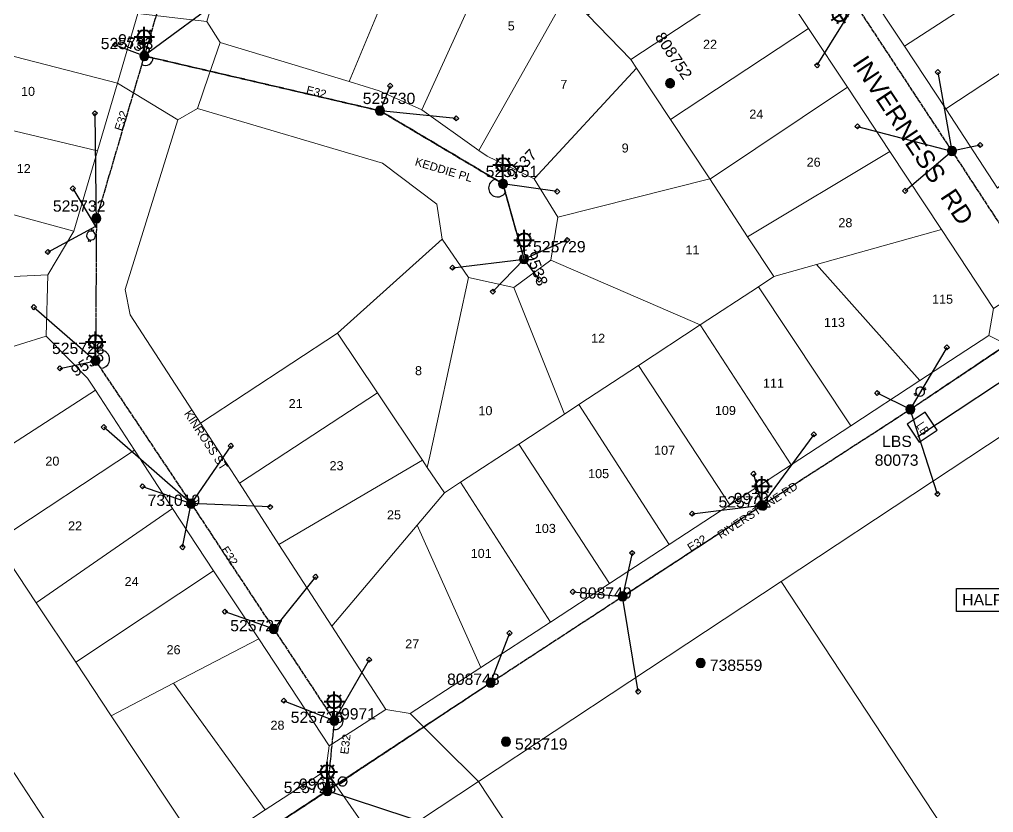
# Model space of a CAD drawing. Header units: metres. Extents: x 302064 to 304096, y 6268242 to 6271990.
# Drawn here: x 302727.6 to 302943.7, y 6271036.3 to 6271212.1 of the extents above; entities that cross this region are included whole.
import ezdxf
from ezdxf.enums import TextEntityAlignment as Align

# ---------------------------------------------------------------- set-up
doc = ezdxf.new("R2010")
doc.units = ezdxf.units.M
doc.linetypes.add('Cable Exist OH', pattern=[1, 1, 0])
doc.layers.get('0').update_dxf_attribs({"color": 6})
for name, color, linetype in [('_User Miscellaneous1', 7, 'Continuous'), ('_User_LV_Exist', 7, 'Continuous'), ('DEVELOP', 2, 'Continuous'), ('Equip_SP_HV_EXT', 7, 'Continuous'), ('Equip_SP_LV_EXT', 7, 'Continuous'), ('Equip_SP_SL_EXT', 7, 'Continuous'), ('Mains_HV_EXT', 1, 'Continuous'), ('Mains_LV_EXT', 5, 'Continuous'), ('Mains_SL_EXT', 3, 'Continuous'), ('Services_SP_EXT', 7, 'Continuous'), ('SupportsOH_SP_TR_HV_LV_SL_EXT', 7, 'Continuous'), ('XR01255_CC_DES$0$ROAD_CONTROL', 252, 'Continuous')]:
    doc.layers.add(name, color=color, linetype=linetype)
for name, color, linetype, lineweight in [('Cadastre Buildings_SP_EXT', 9, 'Continuous', 5), ('Cadastre Land Parcels_SP_EXT', 7, 'Continuous', 5), ('Cadastre Roads_SP_EXT', 9, 'Continuous', 5)]:
    doc.layers.add(name, color=color, linetype=linetype, lineweight=lineweight)
doc.styles.add('iecARIAL', font='arial.ttf', dxfattribs={"height": 2})
doc.styles.add('POLE_LABEL', font='arial.ttf')
doc.styles.get("Standard").update_dxf_attribs({"font": 'arial.ttf'})

# ---------------------------------------------------------------- blocks, each defined once
blk = doc.blocks.new('LV_OH_LINKS_OPEN_EXT')
for p, q in [((-0.17, 4.97), (-0.17, 5.46)), ((0.17, 4.97), (0.17, 5.46)), ((-0.17, 3), (-0.17, 2.5)), ((0.17, 3), (0.17, 2.5))]:
    blk.add_line(p, q)
blk.add_lwpolyline([(0, 2.99, 1), (0, 4.98, 1)], format="xyb", close=True)
at = {"flags": 9}
for tag, p in [('ACTUAL_STATUS', (0, 0)), ('CONSTRUCTED_VOLTAGE', (0, -0.2)), ('OPERATING_VOLTAGE', (0, -0.6)), ('ORIENTATION', (0, -0.8)), ('OWNED_BY', (0, -1)), ('STATE', (0, -1.2)), ('SWITCH_TYPE', (0, -1.4)), ('NO_PHASES', (0, -0.4)), ('USAGE', (0, -1.6)), ('LEGEND', (0, -1.8)), ('NOTES', (0, -2))]:
    blk.add_attdef(tag, text='', height=0.2, dxfattribs=at).set_placement(p, align=Align.MIDDLE_LEFT)
at = {"flags": 1}
blk.add_attdef('Z', (0, 0), '', height=0.2, dxfattribs=at)
blk = doc.blocks.new('LV_OH_LINKS_CLOSED_EXT')
for p, q in [((-0.17, 4.97), (-0.17, 3)), ((0.17, 4.97), (0.17, 3))]:
    blk.add_line(p, q)
blk.add_lwpolyline([(0, 2.99, 1), (0, 4.98, 1)], format="xyb", close=True)
at = {"flags": 9}
for tag, p in [('ACTUAL_STATUS', (0, 0)), ('CONSTRUCTED_VOLTAGE', (0, -0.2)), ('OPERATING_VOLTAGE', (0, -0.6)), ('ORIENTATION', (0, -0.8)), ('OWNED_BY', (0, -1)), ('STATE', (0, -1.2)), ('SWITCH_TYPE', (0, -1.4)), ('NO_PHASES', (0, -0.4)), ('USAGE', (0, -1.6)), ('NOTES', (0, -1.8))]:
    blk.add_attdef(tag, text='', height=0.2, dxfattribs=at).set_placement(p, align=Align.MIDDLE_LEFT)
at = {"flags": 1}
blk.add_attdef('Z', (0, 0), '', height=0.2, dxfattribs=at)
blk = doc.blocks.new('SL_LANTERN_EXT')
at = {"lineweight": 40}
for p, q in [((-1.46, 5.68), (-1.06, 5.28)), ((0, 1.97), (0, 6.47)), ((1.46, 5.68), (1.06, 5.28)), ((-2.25, 4.22), (2.25, 4.22)), ((-1.46, 2.76), (-1.06, 3.16)), ((0, 0), (0, 2.72)), ((1.46, 2.76), (1.06, 3.16))]:
    blk.add_line(p, q, dxfattribs=at)
blk.add_circle((0, 4.22), 1.5, dxfattribs=at)
at = {"style": 'iecARIAL', "flags": 8}
blk.add_attdef('ASSET_NUM', (1.5, 1.5), '', height=2.5, dxfattribs=at)
for tag, p, height, flags in [('OPERATING_VOLTAGE', (0.98, -1.65), 0.2, 9), ('ORIENTATION', (0.98, -1.85), 0.2, 9), ('OWNED_BY', (0.98, -2.05), 0.2, 9), ('STATE', (0.98, -2.25), 0.2, 9), ('CONSTRUCTED_VOLTAGE', (0.98, -0.65), 0.2, 9), ('CONTROL_TYPE', (0.98, -0.85), 0.2, 9), ('LANTERN_PURPOSE', (0.98, -1.05), 0.2, 9), ('LANTERN_TYPE', (0.98, -1.25), 0.2, 9), ('NO_PHASES', (0.98, -1.45), 0.2, 9), ('LNUMBER', (2.18, -3.25), 2.5, 8), ('USAGE', (0.98, -2.45), 0.2, 9), ('CEXIST', (0.98, -2.65), 0.2, 9), ('CNEW', (0.98, -2.85), 0.2, 9), ('CNUMBER', (0.98, -3.05), 0.2, 9), ('CREMOVE', (0.98, -3.25), 0.2, 9), ('CREPLACE', (0.98, -3.45), 0.2, 9), ('LKINGHEIGHT', (0.98, -3.65), 0.2, 9), ('LBRACKET', (0.98, -3.85), 0.2, 9), ('LBRACKETVOCAB', (0.98, -4.05), 0.2, 9), ('LCATEGORY', (0.98, -4.25), 0.2, 9), ('LCHARGE1', (0.98, -4.45), 0.2, 9), ('LCHARGE1PERCENT', (0.98, -4.65), 0.2, 9), ('LCHARGE2', (0.98, -4.85), 0.2, 9), ('LCHARGE2PERCENT', (0.98, -5.05), 0.2, 9), ('LCHARGE3', (0.98, -5.25), 0.2, 9), ('LCHARGE3PERCENT', (0.98, -5.45), 0.2, 9), ('LEXIST', (0.98, -5.65), 0.2, 9), ('LLAMP', (0.98, -5.85), 0.2, 9), ('LLAMPVOCAB', (0.98, -6.05), 0.2, 9), ('LMAST', (0.98, -6.25), 0.2, 9), ('LMASTVOCAB', (0.98, -6.45), 0.2, 9), ('LNEW', (0.98, -6.65), 0.2, 9), ('LANTNUMBER', (0.98, -6.85), 0.2, 9), ('LOUTREACH', (0.98, -7.25), 0.2, 9), ('LOUTREACHVOCAB', (0.98, -7.45), 0.2, 9), ('LRATECODE', (0.98, -7.65), 0.2, 9), ('LREMOVE', (0.98, -7.85), 0.2, 9), ('LREPLACE', (0.98, -8.05), 0.2, 9), ('LTYPE', (0.98, -8.25), 0.2, 9), ('LTYPEVOCAB', (0.98, -8.45), 0.2, 9), ('LEGEND', (0.98, -8.65), 0.2, 9), ('STREETNAME', (0.98, -9.25), 0.2, 9), ('SUBURB', (0.98, -9.45), 0.2, 1), ('LOCATION', (0.98, -8.85), 0.2, 9), ('NOTES', (0.98, -9.05), 0.2, 9)]:
    blk.add_attdef(tag, p, '', height=height, dxfattribs=dict(flags=flags))
blk = doc.blocks.new('CCP_EXT')
at = {"flags": 9}
for tag, p in [('STATE', (0, -1.8)), ('NOTES', (0, -2))]:
    blk.add_attdef(tag, text='', height=0.2, dxfattribs=at).set_placement(p, align=Align.MIDDLE_LEFT)
blk.add_wipeout([(0, 0.57), (0.57, 0), (0, -0.57), (-0.57, 0)])
blk.add_lwpolyline([(-0.57, 0), (0, 0.57), (0.57, 0), (0, -0.57), (-0.57, 0)])
at = {"flags": 1}
blk.add_attdef('Z', (0, 0), '', height=0.2, dxfattribs=at)
at = {"flags": 9}
for tag, p in [('CCP_TYPE', (0, 0)), ('CONSTRUCTED_VOLTAGE', (0, -0.2)), ('OPERATING_VOLTAGE', (0, -0.6)), ('ORIENTATION', (0, -0.8)), ('OWNED_BY', (0, -1)), ('NO_PHASES', (0, -0.4)), ('USAGE', (0, -1.2)), ('LEGEND', (0, -1.4)), ('LIFE_SUPPORT', (0, -1.6))]:
    blk.add_attdef(tag, text='', height=0.2, dxfattribs=at).set_placement(p, align=Align.MIDDLE_LEFT)
blk = doc.blocks.new('POLE_EXT')
blk.add_hatch(color=256).paths.add_polyline_path([(-1, 0, 1), (1, 0, 1)])
blk.add_lwpolyline([(-1, 0, 1), (1, 0, 1)], format="xyb", close=True)
for tag, height, flags, p in [('pNumber', 2.5, 8, (-17.84, 2.07)), ('OWNED_BY', 0.2, 9, (1.35, -0.4)), ('SPECIAL_USE', 0.2, 9, (1.35, -0.8)), ('STATE', 0.2, 9, (1.35, -1)), ('cLV', 0.2, 9, (1.35, -1.4)), ('hDepth', 0.2, 9, (1.35, -1.6)), ('hDia', 0.2, 9, (1.35, -1.8)), ('cHV', 0.2, 9, (1.35, -2)), ('PARENT', 0.2, 9, (1.35, -0.6)), ('USAGE', 0.2, 9, (1.35, -1.2)), ('LBRACKET', 0.2, 9, (1.35, -2.2)), ('cLinedev', 0.2, 9, (1.35, -3.4)), ('pExisting', 0.2, 9, (1.35, -3.8)), ('pFooting', 0.2, 9, (1.35, -4.4)), ('LExisting', 0.2, 9, (1.35, -2.4)), ('LANTNUMBER', 0.2, 9, (1.35, -2.6)), ('LOther', 0.2, 9, (1.35, -2.8)), ('LRemove', 0.2, 9, (1.35, -3)), ('LEGEND', 0.2, 9, (1.35, -3.2)), ('LOCATION', 0.2, 9, (1.35, -3.6)), ('PFNUMBER', 0.2, 9, (1.35, -4)), ('NEWPFNUMBER', 0.2, 9, (1.35, -4.2)), ('pNew', 0.2, 9, (1.35, -4.6)), ('pRelocate', 0.2, 9, (1.35, -5)), ('pRemove', 0.2, 9, (1.35, -5.2)), ('pReplace', 0.2, 9, (1.35, -5.4)), ('pStay', 0.2, 9, (1.35, -5.6)), ('pType', 0.2, 9, (1.35, -5.8)), ('cspan', 0.2, 9, (1.35, -6)), ('STREETNAME', 0.2, 9, (1.35, -6.2)), ('SUBURB', 0.2, 9, (1.35, -6.4)), ('OPERATED_BY', 0.2, 9, (1.36, -7.01)), ('NOTES', 0.2, 9, (1.35, -6.6)), ('MAINTAINED_BY', 0.2, 9, (1.36, -6.81))]:
    blk.add_attdef(tag, text='', height=height, dxfattribs=dict(flags=flags)).set_placement(p, align=Align.MIDDLE_LEFT)
at = {"style": 'POLE_LABEL'}
for tag, height, flags, p in [('ASSET_NUM', 2.5, 8, (2, 2)), ('STRUCTURE_PLANT_NUMBER', 0.2, 9, (1.35, 0.03)), ('STREET_CODE', 0.2, 9, (1.35, -0.2))]:
    blk.add_attdef(tag, text='', height=height, dxfattribs=dict(at, flags=flags)).set_placement(p, align=Align.MIDDLE_LEFT)
at = {"flags": 1}
blk.add_attdef('Z', (1.35, -7.33), '', height=0.2, dxfattribs=at)
blk = doc.blocks.new('HV_LOAD_BREAK_EXT')
blk.add_lwpolyline([(-2.4, -2.4), (2.4, -2.4), (2.4, 2.4), (-2.4, 2.4)], close=True)
at = {"insert": (-1.1, 0.99), "char_height": 2, "width": 2.9628, "attachment_point": 1}
blk.add_mtext('{\\Fisocp|c0;LB}', dxfattribs=at)
for tag, height, flags, p in [('ASSET_NUM', 2.5, 8, (2, 2)), ('STREET_CODE', 0.2, 9, (1.5, 0)), ('ACTUAL_STATUS', 0.2, 9, (1.5, -0.2)), ('CONSTRUCTED_VOLTAGE', 0.2, 9, (1.5, -0.4)), ('OPERATING_VOLTAGE', 0.2, 9, (1.5, -0.8)), ('ORIENTATION', 0.2, 9, (1.5, -1)), ('OWNED_BY', 0.2, 9, (1.5, -1.2)), ('OPERATED_BY', 0.2, 9, (1.5, -1.4)), ('STATE', 0.2, 9, (1.5, -1.8)), ('SWITCH_TYPE', 0.2, 9, (1.5, -2)), ('NO_PHASES', 0.2, 9, (1.5, -0.6)), ('MAINTAINED_BY', 0.2, 9, (1.5, -1.6)), ('USAGE', 0.2, 9, (1.5, -2.2)), ('STREETNAME', 0.2, 9, (1.5, -2.8)), ('SUBURB', 0.2, 9, (1.5, -3)), ('Z', 0.2, 1, (1.5, -3.6)), ('LEGEND', 0.2, 9, (1.5, -2.4)), ('LOCATION', 0.2, 9, (1.5, -2.6)), ('NOTES', 0.2, 9, (1.5, -3.2)), ('LABEL_ALIGNMENT', 0.2, 9, (1.5, -3.4))]:
    blk.add_attdef(tag, text='', height=height, dxfattribs=dict(flags=flags)).set_placement(p, align=Align.MIDDLE_LEFT)
blk = doc.blocks.new('End Shackle_EXT')
at = {"flags": 9}
blk.add_attdef('NOTES', text='', height=0.2, dxfattribs=at).set_placement((0, -1.6), align=Align.MIDDLE_LEFT)
blk.add_wipeout([(0, 0.25), (1.81, 0.25), (1.82, -0.25), (0, -0.25)])
blk.add_line((1.81, -1), (1.81, 1))
at = {"flags": 1}
blk.add_attdef('Z', (0, 0), '', height=0.2, dxfattribs=at)
at = {"flags": 9}
for tag, p in [('CONNECTOR_TYPE', (0, 0)), ('CONSTRUCTED_VOLTAGE', (0, -0.2)), ('OPERATING_VOLTAGE', (0, -0.6)), ('ORIENTATION', (0, -0.8)), ('OWNED_BY', (0, -1)), ('STATE', (0, -1.2)), ('NO_PHASES', (0, -0.4)), ('USAGE', (0, -1.4))]:
    blk.add_attdef(tag, text='', height=0.2, dxfattribs=at).set_placement(p, align=Align.MIDDLE_LEFT)
blk = doc.blocks.new('A$C07AF69C9')
at = {"layer": 'XR01255_CC_DES$0$ROAD_CONTROL'}
blk.add_lwpolyline([(131.97, 189.03), (0, 101.85)], dxfattribs=at)

msp = doc.modelspace()

# ---------------------------------------------------------------- linework, layer by layer
at = {"layer": '_User_LV_Exist', "linetype": 'Cable Exist OH'}
for points in [[(302769.552, 6271252.394), (302755.318, 6271204.015)], [(302755.318, 6271204.015), (302807.601, 6271191.843)], [(302744.708, 6271167.98), (302744.515, 6271136.434)], [(302795.898, 6271041.091), (302832.124, 6271065.084)], [(302797.447, 6271056.655), (302795.898, 6271041.091)], [(302769.9024, 6271024.0763), (302795.8981, 6271041.091)]]:
    msp.add_lwpolyline(points, dxfattribs=at)
at = {"layer": '_User_LV_Exist', "linetype": 'Continuous'}
for points in [[(302754.753, 6271202.096, 0.55768096), (302757.266, 6271203.5619)], [(302833.135, 6271176.676, 1.47796628), (302835.396, 6271173.729)], [(302745.627, 6271134.772, 1.35462389), (302744.527, 6271138.435)], [(302797.225, 6271054.667, 1.42596351), (302796.345, 6271058.324)], [(302797.572, 6271042.1996, 0.2864985), (302796.0961, 6271043.081)]]:
    msp.add_lwpolyline(points, format="xyb", dxfattribs=at)
at = {"layer": 'Cadastre Land Parcels_SP_EXT', "linetype": 'Continuous'}
for points in [[(302954.071, 6271225.759), (302944.904, 6271239.725), (302914.848, 6271219.94), (302923.912, 6271206.201), (302954.071, 6271225.759)], [(302893.855, 6271223.412), (302887.557, 6271232.99), (302883.661, 6271237.61), (302853.716, 6271213.031), (302863.224, 6271203.222), (302893.855, 6271223.412)], [(302831.896, 6271225.01), (302826.245, 6271227.29), (302814.752, 6271232.014), (302808.919, 6271217.923), (302800.733, 6271198.365), (302807.383, 6271196.299), (302816.868, 6271192.082), (302831.896, 6271225.01)], [(302753.877, 6271213.429), (302710.551, 6271226.402), (302709.644, 6271224.161), (302705.239, 6271213.289), (302708.377, 6271208.565), (302749.384, 6271197.982), (302753.877, 6271213.429)], [(302808.919, 6271217.923), (302773.403, 6271225.851), (302769.173, 6271211.664), (302772.164, 6271207.021), (302800.733, 6271198.365), (302808.919, 6271217.923)], [(302839.344, 6271221.962), (302831.896, 6271225.01), (302816.868, 6271192.082), (302829.546, 6271183.059), (302849.052, 6271217.808), (302848.817, 6271218.049), (302839.344, 6271221.962)], [(302963.099, 6271212.006), (302954.071, 6271225.759), (302923.912, 6271206.201), (302933.09, 6271192.282), (302963.099, 6271212.006)], [(302902.617, 6271210.08), (302893.855, 6271223.412), (302863.224, 6271203.222), (302864.489, 6271201.298), (302871.987, 6271189.89), (302902.617, 6271210.08)], [(302853.716, 6271213.031), (302849.052, 6271217.808), (302829.546, 6271183.059), (302831.372, 6271181.76), (302841.758, 6271176.767), (302864.489, 6271201.298), (302863.224, 6271203.222), (302853.716, 6271213.031)], [(302970.327, 6271200.994), (302963.099, 6271212.006), (302933.09, 6271192.282), (302944.538, 6271174.689), (302964.832, 6271195.351), (302970.327, 6271200.994)], [(302911.258, 6271197.046), (302902.617, 6271210.08), (302871.987, 6271189.89), (302880.713, 6271176.731), (302880.919, 6271176.782), (302911.258, 6271197.046)], [(302749.384, 6271197.982), (302708.377, 6271208.565), (302715.555, 6271197.681), (302721.641, 6271188.513), (302744.967, 6271182.993), (302749.384, 6271197.982)], [(302871.987, 6271189.89), (302864.489, 6271201.298), (302841.758, 6271176.767), (302846.997, 6271168.283), (302880.713, 6271176.731), (302871.987, 6271189.89)], [(302920.637, 6271182.828), (302911.258, 6271197.046), (302880.919, 6271176.782), (302880.713, 6271176.731), (302889.081, 6271163.919), (302920.637, 6271182.828)], [(302767.756, 6271122.634), (302798.18, 6271142.53), (302821.383, 6271163.386), (302820.233, 6271171.166), (302808.153, 6271180.235), (302767.105, 6271192.344), (302762.752, 6271189.859), (302751.077, 6271152.22), (302752.186, 6271146.64), (302767.756, 6271122.634)], [(302744.967, 6271182.993), (302721.641, 6271188.513), (302701.825, 6271175.421), (302739.718, 6271165.19), (302744.967, 6271182.993)], [(302932.081, 6271165.523), (302920.637, 6271182.828), (302889.081, 6271163.919), (302894.969, 6271155.097), (302904.42, 6271157.772), (302932.081, 6271165.523)], [(302889.081, 6271163.919), (302880.713, 6271176.731), (302846.997, 6271168.283), (302845.481, 6271158.751), (302878.58, 6271144.385), (302891.507, 6271152.814), (302894.969, 6271155.097), (302889.081, 6271163.919)], [(302733.904, 6271155.475), (302739.718, 6271165.19), (302701.825, 6271175.421), (302679.725, 6271160.801), (302684.923, 6271153.047), (302710.97, 6271154.339), (302733.904, 6271155.475)], [(302943.62, 6271148.049), (302932.081, 6271165.523), (302904.42, 6271157.772), (302927.318, 6271132.024), (302942.637, 6271142.027), (302943.62, 6271148.049)], [(302827.25, 6271154.897), (302821.383, 6271163.386), (302798.18, 6271142.53), (302807.031, 6271129.298), (302816.986, 6271114.416), (302818.062, 6271112.805), (302818.614, 6271115.317), (302827.25, 6271154.897)], [(302878.58, 6271144.385), (302845.481, 6271158.751), (302837.296, 6271152.691), (302848.484, 6271124.583), (302851.717, 6271126.71), (302864.928, 6271135.382), (302878.58, 6271144.385)], [(302927.318, 6271132.024), (302904.42, 6271157.772), (302894.969, 6271155.097), (302891.507, 6271152.814), (302912.002, 6271122.017), (302927.318, 6271132.024)], [(302733.568, 6271141.865), (302733.904, 6271155.475), (302710.97, 6271154.339), (302684.923, 6271153.047), (302699.336, 6271131.24), (302733.568, 6271141.865)], [(302837.296, 6271152.691), (302827.25, 6271154.897), (302818.614, 6271115.317), (302818.062, 6271112.805), (302821.88, 6271107.161), (302825.456, 6271109.531), (302838.368, 6271117.968), (302848.484, 6271124.583), (302837.296, 6271152.691)], [(302912.002, 6271122.017), (302891.507, 6271152.814), (302878.58, 6271144.385), (302898.783, 6271113.384), (302912.002, 6271122.017)], [(302898.783, 6271113.384), (302878.58, 6271144.385), (302864.928, 6271135.382), (302885.159, 6271104.513), (302898.783, 6271113.384)], [(302744.492, 6271129.886), (302742.751, 6271132.539), (302733.568, 6271141.865), (302699.336, 6271131.24), (302701.279, 6271128.335), (302713.443, 6271109.886), (302744.492, 6271129.886)], [(302807.031, 6271129.298), (302798.18, 6271142.53), (302767.756, 6271122.634), (302776.408, 6271109.3), (302807.031, 6271129.298)], [(302885.159, 6271104.513), (302864.928, 6271135.382), (302851.717, 6271126.71), (302871.716, 6271095.737), (302885.159, 6271104.513)], [(303023.65, 6271040.271), (302963.233, 6271131.505), (302896.524, 6271087.489), (302956.73, 6270996.069), (303023.65, 6271040.271)], [(302722.439, 6271096.334), (302753.159, 6271116.635), (302744.492, 6271129.886), (302713.443, 6271109.886), (302722.439, 6271096.334)], [(302816.986, 6271114.416), (302807.031, 6271129.298), (302776.408, 6271109.3), (302785.197, 6271095.671), (302816.986, 6271114.416)], [(302871.716, 6271095.737), (302851.717, 6271126.71), (302848.484, 6271124.583), (302838.368, 6271117.968), (302858.467, 6271087.063), (302871.716, 6271095.737)], [(302761.611, 6271103.71), (302753.159, 6271116.635), (302722.439, 6271096.334), (302723.542, 6271094.671), (302731.38, 6271082.793), (302761.611, 6271103.71)], [(302858.467, 6271087.063), (302838.368, 6271117.968), (302825.456, 6271109.531), (302845.421, 6271078.524), (302858.467, 6271087.063)], [(302818.062, 6271112.805), (302816.986, 6271114.416), (302785.197, 6271095.671), (302796.941, 6271077.577), (302815.827, 6271100.012), (302821.88, 6271107.161), (302818.062, 6271112.805)], [(302845.421, 6271078.524), (302825.456, 6271109.531), (302821.88, 6271107.161), (302815.827, 6271100.012), (302829.936, 6271068.425), (302845.421, 6271078.524)], [(302770.701, 6271089.882), (302761.611, 6271103.71), (302731.38, 6271082.793), (302740.125, 6271069.592), (302770.701, 6271089.882)], [(302829.936, 6271068.425), (302815.827, 6271100.012), (302796.941, 6271077.577), (302808.899, 6271059.111), (302814.318, 6271058.215), (302829.936, 6271068.425)], [(302761.827, 6271064.932), (302780.697, 6271074.768), (302770.701, 6271089.882), (302740.125, 6271069.592), (302747.958, 6271057.737), (302761.827, 6271064.932)], [(302956.73, 6270996.069), (302896.524, 6271087.489), (302829.413, 6271043.141), (302889.722, 6270951.817), (302956.73, 6270996.069)], [(302746.947, 6271013.79), (302702.914, 6271080.974), (302685.834, 6271069.737), (302681.49, 6271066.866), (302690.261, 6271053.737), (302699.149, 6271040.221), (302708.019, 6271026.806), (302716.661, 6271013.764), (302725.819, 6270999.954), (302746.947, 6271013.79)], [(302795.55, 6271045.634), (302796.346, 6271051.051), (302780.697, 6271074.768), (302761.827, 6271064.932), (302782.11, 6271036.857), (302795.55, 6271045.634)], [(302889.722, 6270951.817), (302829.413, 6271043.141), (302807.419, 6271028.62), (302798.909, 6271023), (302859.231, 6270931.444), (302889.722, 6270951.817)]]:
    msp.add_lwpolyline(points, close=True, dxfattribs=at)
at = {"layer": 'Cadastre Roads_SP_EXT', "linetype": 'Continuous'}
for points in [[(302787.851, 6271274.059), (302781.628, 6271276.01), (302773.131, 6271278.675), (302765.712, 6271253.511), (302753.877, 6271213.429), (302762.791, 6271212.401), (302769.173, 6271211.664), (302773.403, 6271225.851), (302778.205, 6271241.863), (302783.732, 6271260.256), (302787.851, 6271274.059)], [(302807.419, 6271028.62), (302801.117, 6271037.654), (302795.55, 6271045.634), (302782.11, 6271036.857), (302767.979, 6271027.565), (302746.947, 6271013.79), (302725.819, 6270999.954), (302686.006, 6270973.79), (302690.123, 6270964.214), (302694.491, 6270954.052), (302711.364, 6270965.2), (302728.855, 6270976.75), (302745.403, 6270987.659), (302761.958, 6270998.621), (302798.909, 6271023), (302807.419, 6271028.62)]]:
    msp.add_lwpolyline(points, close=True, dxfattribs=at)
at = {"layer": 'Mains_LV_EXT', "linetype": 'Cable Exist OH'}
for points in [[(302769.552, 6271252.394), (302755.318, 6271204.015)], [(302755.318, 6271204.015), (302807.601, 6271191.843)], [(302744.708, 6271167.98), (302744.515, 6271136.434)], [(302795.898, 6271041.091), (302832.124, 6271065.084)], [(302797.447, 6271056.655), (302795.898, 6271041.091)], [(302769.9024, 6271024.0763), (302795.8981, 6271041.091)]]:
    msp.add_lwpolyline(points, dxfattribs=at)
at = {"layer": 'Mains_LV_EXT', "linetype": 'Continuous'}
for points in [[(302754.753, 6271202.096, 0.55768096), (302757.266, 6271203.5619)], [(302833.135, 6271176.676, 1.47796628), (302835.396, 6271173.729)], [(302745.627, 6271134.772, 1.35462389), (302744.527, 6271138.435)], [(302797.225, 6271054.667, 1.42596351), (302796.345, 6271058.324)], [(302797.572, 6271042.1996, 0.2864985), (302796.0961, 6271043.081)]]:
    msp.add_lwpolyline(points, format="xyb", dxfattribs=at)
at = {"layer": 'Mains_SL_EXT', "linetype": 'Cable Exist OH'}
for points in [[(302797.447, 6271056.655), (302795.898, 6271041.091)], [(302795.8981, 6271041.091), (302769.9024, 6271024.0763), (302728.0325, 6270996.6065)]]:
    msp.add_lwpolyline(points, dxfattribs=at)
at = {"layer": 'Services_SP_EXT'}
for points in [[(302774.0219, 6271217.8118), (302755.318, 6271204.015)], [(302819.7165, 6271033.2754), (302795.898, 6271041.091)]]:
    msp.add_lwpolyline(points, dxfattribs=at)

# ---------------------------------------------------------------- block references
at = {"layer": 'Equip_SP_HV_EXT', "rotation": 303.5400138079135}
msp.add_blockref('HV_LOAD_BREAK_EXT', (302927.8461, 6271121.6882), dxfattribs=at)
at = {"layer": 'Equip_SP_LV_EXT'}
for name, p, rotation in [('LV_OH_LINKS_OPEN_EXT', (302744.708, 6271167.98), 162.5493997181595), ('LV_OH_LINKS_OPEN_EXT', (302923.9462, 6271127.5546), 300.6826675645648), ('LV_OH_LINKS_CLOSED_EXT', (302795.8979, 6271041.0909), 301.3839546805565)]:
    msp.add_blockref(name, p, dxfattribs=dict(at, rotation=rotation))
at = {"layer": 'Equip_SP_SL_EXT', "rotation": 123.6578095748101}
msp.add_blockref('SL_LANTERN_EXT', (302913, 6271215.482), dxfattribs=at)
at = {"layer": 'Equip_SP_SL_EXT'}
ref = msp.add_blockref('SL_LANTERN_EXT', (302755.318, 6271204.015), dxfattribs=at)
ref.add_attrib('ASSET_NUM', '9535', dxfattribs={"layer": '0', "height": 2.5, "rotation": 342.235553, "style": 'iecARIAL'}).set_placement((302756.818, 6271205.515), align=Align.MIDDLE_RIGHT)
ref = msp.add_blockref('SL_LANTERN_EXT', (302834.855, 6271175.654), dxfattribs=at)
ref.add_attrib('ASSET_NUM', '9537', dxfattribs={"layer": '0', "height": 2.5, "rotation": 46.088843, "style": 'iecARIAL'}).set_placement((302836.355, 6271177.154), align=Align.MIDDLE_LEFT)
ref = msp.add_blockref('SL_LANTERN_EXT', (302839.54, 6271158.975), dxfattribs=at)
ref.add_attrib('ASSET_NUM', '9538', dxfattribs={"layer": '0', "height": 2.5, "rotation": 290.567465, "style": 'iecARIAL'}).set_placement((302841.04, 6271160.475), align=Align.MIDDLE_LEFT)
ref = msp.add_blockref('SL_LANTERN_EXT', (302744.515, 6271136.434), dxfattribs=at)
ref.add_attrib('ASSET_NUM', '9536', dxfattribs={"layer": '0', "height": 2.5, "rotation": 31.68925, "style": 'iecARIAL'}).set_placement((302746.015, 6271137.934), align=Align.MIDDLE_RIGHT)
ref = msp.add_blockref('SL_LANTERN_EXT', (302892.307, 6271104.401), dxfattribs=at)
ref.add_attrib('ASSET_NUM', '9970', dxfattribs={"layer": '0', "height": 2.5, "rotation": 359.928322, "style": 'iecARIAL'}).set_placement((302893.807, 6271105.901), align=Align.MIDDLE_RIGHT)
ref = msp.add_blockref('SL_LANTERN_EXT', (302797.447, 6271056.655), dxfattribs=at)
ref.add_attrib('ASSET_NUM', '9971', dxfattribs={"layer": '0', "height": 2.5, "rotation": 0.18309, "style": 'iecARIAL'}).set_placement((302798.947, 6271058.155), align=Align.MIDDLE_LEFT)
ref = msp.add_blockref('SL_LANTERN_EXT', (302795.898, 6271041.091), dxfattribs=at)
ref.add_attrib('ASSET_NUM', '9969', dxfattribs={"layer": '0', "height": 2.5, "rotation": 0.055115, "style": 'iecARIAL'}).set_placement((302797.398, 6271042.591), align=Align.MIDDLE_RIGHT)
at = {"layer": 'SupportsOH_SP_TR_HV_LV_SL_EXT'}
ref = msp.add_blockref('POLE_EXT', (302871.9387, 6271197.9567), dxfattribs=dict(at, rotation=303.6201045701607))
ref.add_attrib('ASSET_NUM', '808752', dxfattribs={"layer": '0', "height": 2.5, "rotation": 303.692715, "style": 'POLE_LABEL'}).set_placement((302875.9634, 6271199.2039), align=Align.MIDDLE_RIGHT)
for p in [(302934.413, 6271182.923), (302925.194, 6271125.689)]:
    msp.add_blockref('POLE_EXT', p, dxfattribs=at)
ref = msp.add_blockref('POLE_EXT', (302834.855, 6271175.654), dxfattribs=at)
ref.add_attrib('ASSET_NUM', '525751', dxfattribs={"layer": '0', "height": 2.5, "style": 'POLE_LABEL'}).set_placement((302836.855, 6271176.404), align=Align.BOTTOM_CENTER)
ref = msp.add_blockref('POLE_EXT', (302744.708, 6271167.98), dxfattribs=at)
ref.add_attrib('ASSET_NUM', '525732', dxfattribs={"layer": '0', "height": 2.5, "rotation": 359.961794, "style": 'POLE_LABEL'}).set_placement((302746.708, 6271168.73), align=Align.BOTTOM_RIGHT)
ref = msp.add_blockref('POLE_EXT', (302765.715, 6271104.758), dxfattribs=at)
ref.add_attrib('ASSET_NUM', '731019', dxfattribs={"layer": '0', "height": 2.5, "rotation": 359.968682, "style": 'POLE_LABEL'}).set_placement((302767.715, 6271105.508), align=Align.MIDDLE_RIGHT)
ref = msp.add_blockref('POLE_EXT', (302892.307, 6271104.401), dxfattribs=at)
ref.add_attrib('ASSET_NUM', '525721', dxfattribs={"layer": '0', "height": 2.5, "rotation": 359.927398, "style": 'POLE_LABEL'}).set_placement((302894.307, 6271105.151), align=Align.MIDDLE_RIGHT)
ref = msp.add_blockref('POLE_EXT', (302784.037, 6271076.979), dxfattribs=at)
ref.add_attrib('ASSET_NUM', '525727', dxfattribs={"layer": '0', "height": 2.5, "rotation": 0.043575, "style": 'POLE_LABEL'}).set_placement((302786.037, 6271077.729), align=Align.MIDDLE_RIGHT)
ref = msp.add_blockref('POLE_EXT', (302878.732, 6271069.438), dxfattribs=at)
ref.add_attrib('ASSET_NUM', '738559', dxfattribs={"layer": '0', "height": 2.5, "style": 'POLE_LABEL'}).set_placement((302880.732, 6271070.188), align=Align.TOP_LEFT)
ref = msp.add_blockref('POLE_EXT', (302832.124, 6271065.084), dxfattribs=at)
ref.add_attrib('ASSET_NUM', '808748', dxfattribs={"layer": '0', "height": 2.5, "rotation": 359.961016, "style": 'POLE_LABEL'}).set_placement((302834.124, 6271065.834), align=Align.MIDDLE_RIGHT)
ref = msp.add_blockref('POLE_EXT', (302797.447, 6271056.655), dxfattribs=at)
ref.add_attrib('ASSET_NUM', '525726', dxfattribs={"layer": '0', "height": 2.5, "rotation": 0.010696, "style": 'POLE_LABEL'}).set_placement((302799.447, 6271057.405), align=Align.MIDDLE_RIGHT)
ref = msp.add_blockref('POLE_EXT', (302835.532, 6271051.988), dxfattribs=at)
ref.add_attrib('ASSET_NUM', '525719', dxfattribs={"layer": '0', "height": 2.5, "rotation": 359.946563, "style": 'POLE_LABEL'}).set_placement((302837.532, 6271052.738), align=Align.TOP_LEFT)
ref = msp.add_blockref('POLE_EXT', (302795.898, 6271041.091), dxfattribs=at)
ref.add_attrib('ASSET_NUM', '525725', dxfattribs={"layer": '0', "height": 2.5, "rotation": 359.92357, "style": 'POLE_LABEL'}).set_placement((302797.898, 6271041.841), align=Align.MIDDLE_RIGHT)

# ---------------------------------------------------------------- texts
at = {"layer": '_User Miscellaneous1', "lineweight": 25, "insert": (302917.0868, 6271119.8226), "char_height": 2.5, "width": 9.857142, "attachment_point": 1}
msp.add_mtext('\\pi1.8471;LBS \\P\\pi0.22274;80073', dxfattribs=at)
at = {"layer": 'Cadastre Land Parcels_SP_EXT'}
for s, p in [('5', (302835.9205, 6271209.6617)), ('22', (302879.2344, 6271205.5804)), ('7', (302847.5939, 6271196.7064)), ('10', (302727.9848, 6271195.1468)), ('24', (302889.4988, 6271190.1058)), ('9', (302861.1888, 6271182.5938)), ('26', (302902.2061, 6271179.4612)), ('12', (302727.0377, 6271178.0292)), ('28', (302909.2442, 6271166.0344)), ('11', (302875.3326, 6271159.9972)), ('115', (302930.0152, 6271149.079)), ('113', (302906.0432, 6271143.9448)), ('12', (302854.4144, 6271140.417)), ('8', (302815.358, 6271133.2355)), ('111', (302892.5268, 6271130.4587)), ('21', (302787.3437, 6271125.9405)), ('10', (302829.4263, 6271124.3691)), ('109', (302881.8625, 6271124.416)), ('107', (302868.38, 6271115.5855)), ('20', (302733.3833, 6271113.1852)), ('23', (302796.4055, 6271112.1713)), ('105', (302853.7504, 6271110.4122)), ('25', (302809.1488, 6271101.2737)), ('22', (302738.4262, 6271098.8286)), ('103', (302841.928, 6271098.2715)), ('101', (302827.704, 6271092.7306)), ('24', (302750.9542, 6271086.4943)), ('26', (302760.2616, 6271071.3822)), ('27', (302813.1842, 6271072.668)), ('28', (302783.306, 6271054.6484))]:
    msp.add_text(s, height=2, dxfattribs=at).set_placement(p)
at = {"layer": 'Cadastre Roads_SP_EXT'}
for s, rotation, p in [('KEDDIE PL', 343.315918, (302815.2057, 6271179.7875)), ('RIVERSTONE RD', 33.287514, (302883.1745, 6271096.8617))]:
    msp.add_text(s, height=1.8, rotation=rotation, dxfattribs=at).set_placement(p)
at = {"layer": 'Mains_LV_EXT'}
for rotation, p in [(345.778878, (302791.091, 6271195.687)), (72.513375, (302750.383, 6271187.252)), (32.099615, (302876.474, 6271094.058)), (302.430037, (302772.281, 6271094.583)), (83.241891, (302800.5624, 6271049.1031))]:
    msp.add_text('E32', height=1.8, rotation=rotation, dxfattribs=at).set_placement(p)

# ---------------------------------------------------------------- next in the draw order: block references
at = {"layer": 'Services_SP_EXT'}
for p in [(302748.85, 6271206.4848), (302904.5279, 6271201.9349), (302809.8403, 6271197.3938), (302744.3839, 6271191.2934), (302824.5014, 6271190.1678), (302913.4863, 6271188.3837), (302940.6848, 6271184.2437), (302739.4851, 6271174.6316), (302846.8804, 6271173.9632), (302924.0623, 6271174.0979), (302849.1234, 6271163.2144), (302733.8998, 6271160.5228), (302823.6635, 6271157.0695), (302842.8848, 6271154.4526), (302832.6181, 6271151.767), (302730.8599, 6271148.3275), (302933.3113, 6271139.4057), (302736.6263, 6271134.7499), (302917.8744, 6271129.3051), (302746.3633, 6271121.7219), (302903.7994, 6271120.1151), (302774.4858, 6271117.5742), (302890.3883, 6271111.3709), (302754.9508, 6271108.5908), (302931.2081, 6271106.8965), (302783.2508, 6271104.019), (302876.8371, 6271102.5367), (302763.7807, 6271095.1257), (302863.5166, 6271093.8364), (302793.2574, 6271088.521), (302850.352, 6271085.2199), (302773.2127, 6271080.8215), (302836.3211, 6271076.0332), (302805.1824, 6271070.1568), (302864.8832, 6271063.1035), (302786.2696, 6271061.0764)]:
    msp.add_blockref('CCP_EXT', p, dxfattribs=at)
at = {"layer": 'Services_SP_EXT', "rotation": 90.0000000000002}
msp.add_blockref('CCP_EXT', (302931.3147, 6271200.419), dxfattribs=at)

# ---------------------------------------------------------------- next in the draw order: block references
at = {"layer": 'Services_SP_EXT'}
for p in [(302748.85, 6271206.4848), (302904.5279, 6271201.9349), (302809.8403, 6271197.3938), (302744.3839, 6271191.2934), (302824.5014, 6271190.1678), (302913.4863, 6271188.3837), (302940.6848, 6271184.2437), (302739.4851, 6271174.6316), (302846.8804, 6271173.9632), (302924.0623, 6271174.0979), (302849.1234, 6271163.2144), (302733.8998, 6271160.5228), (302823.6635, 6271157.0695), (302842.8848, 6271154.4526), (302832.6181, 6271151.767), (302730.8599, 6271148.3275), (302933.3113, 6271139.4057), (302736.6263, 6271134.7499), (302917.8744, 6271129.3051), (302746.3633, 6271121.7219), (302903.7994, 6271120.1151), (302774.4858, 6271117.5742), (302890.3883, 6271111.3709), (302754.9508, 6271108.5908), (302931.2081, 6271106.8965), (302783.2508, 6271104.019), (302876.8371, 6271102.5367), (302763.7807, 6271095.1257), (302863.5166, 6271093.8364), (302793.2574, 6271088.521), (302850.352, 6271085.2199), (302773.2127, 6271080.8215), (302836.3211, 6271076.0332), (302805.1824, 6271070.1568), (302864.8832, 6271063.1035), (302786.2696, 6271061.0764)]:
    msp.add_blockref('CCP_EXT', p, dxfattribs=at)
at = {"layer": 'Services_SP_EXT', "rotation": 90.0000000000002}
msp.add_blockref('CCP_EXT', (302931.3147, 6271200.419), dxfattribs=at)

# ---------------------------------------------------------------- next in the draw order: linework, layer by layer
at = {"layer": '_User_LV_Exist', "linetype": 'Cable Exist OH'}
for points in [[(302913, 6271215.482), (302934.413, 6271182.923)], [(302755.318, 6271204.015), (302744.708, 6271167.98)], [(302807.601, 6271191.843), (302834.855, 6271175.654)], [(302934.413, 6271182.923), (302950.689, 6271158.05)], [(302925.194, 6271125.689), (302962.3908, 6271150.7106)], [(302744.515, 6271136.434), (302765.715, 6271104.758)], [(302892.307, 6271104.401), (302925.194, 6271125.689)], [(302765.715, 6271104.758), (302784.037, 6271076.979)], [(302861.396, 6271084.208), (302892.307, 6271104.401)], [(302832.124, 6271065.084), (302861.396, 6271084.208)], [(302784.037, 6271076.979), (302797.447, 6271056.655)]]:
    msp.add_lwpolyline(points, dxfattribs=at)
at = {"layer": 'Cadastre Buildings_SP_EXT', "linetype": 'Continuous'}
msp.add_lwpolyline([(302731.38, 6271082.793), (302723.542, 6271094.671), (302712.099, 6271087.049), (302702.914, 6271080.974), (302746.947, 6271013.79), (302767.979, 6271027.565), (302747.958, 6271057.737), (302740.125, 6271069.592), (302731.38, 6271082.793)], close=True, dxfattribs=at)
at = {"layer": 'Cadastre Roads_SP_EXT', "linetype": 'Continuous'}
for points in [[(302893.855, 6271223.412), (302902.617, 6271210.08), (302911.258, 6271197.046), (302920.637, 6271182.828), (302932.081, 6271165.523), (302943.62, 6271148.049), (302949.262, 6271151.645)], [(302944.538, 6271174.689), (302933.09, 6271192.282), (302923.912, 6271206.201), (302914.848, 6271219.94)]]:
    msp.add_lwpolyline(points, dxfattribs=at)
for points in [[(302800.733, 6271198.365), (302772.164, 6271207.021), (302769.57, 6271199.495), (302767.105, 6271192.344), (302808.153, 6271180.235), (302820.233, 6271171.166), (302821.383, 6271163.386), (302827.25, 6271154.897), (302837.296, 6271152.691), (302845.481, 6271158.751), (302846.997, 6271168.283), (302841.758, 6271176.767), (302831.372, 6271181.76), (302829.546, 6271183.059), (302816.868, 6271192.082), (302807.383, 6271196.299), (302800.733, 6271198.365)], [(302762.752, 6271189.859), (302755.212, 6271194.441), (302749.384, 6271197.982), (302744.967, 6271182.993), (302739.718, 6271165.19), (302733.904, 6271155.475), (302733.568, 6271141.865), (302742.751, 6271132.539), (302744.492, 6271129.886), (302753.159, 6271116.635), (302761.611, 6271103.71), (302770.701, 6271089.882), (302780.697, 6271074.768), (302796.346, 6271051.051), (302801.806, 6271054.557), (302808.899, 6271059.111), (302796.941, 6271077.577), (302785.197, 6271095.671), (302776.408, 6271109.3), (302767.756, 6271122.634), (302752.186, 6271146.64), (302751.077, 6271152.22), (302762.752, 6271189.859)], [(302963.233, 6271131.505), (302951.518, 6271137.49), (302942.637, 6271142.027), (302927.318, 6271132.024), (302912.002, 6271122.017), (302898.783, 6271113.384), (302885.159, 6271104.513), (302871.716, 6271095.737), (302858.467, 6271087.063), (302845.421, 6271078.524), (302829.936, 6271068.425), (302814.318, 6271058.215), (302821.172, 6271051.372), (302829.413, 6271043.141), (302896.524, 6271087.489), (302963.233, 6271131.505)]]:
    msp.add_lwpolyline(points, close=True, dxfattribs=at)
at = {"layer": 'Mains_HV_EXT', "linetype": 'Cable Exist OH'}
for points in [[(302925.1939, 6271125.689), (302968.2862, 6271154.5266), (302990.0961, 6271169.122), (303021.231, 6271191.7853)], [(302769.7695, 6271024.0012), (302832.1241, 6271065.084), (302892.307, 6271104.4011), (302925.2286, 6271125.7013)]]:
    msp.add_lwpolyline(points, dxfattribs=at)
at = {"layer": 'Mains_LV_EXT', "linetype": 'Cable Exist OH'}
for points in [[(302913, 6271215.482), (302934.413, 6271182.923)], [(302755.318, 6271204.015), (302744.708, 6271167.98)], [(302807.601, 6271191.843), (302834.855, 6271175.654)], [(302934.413, 6271182.923), (302950.689, 6271158.05)], [(302925.194, 6271125.689), (302968.263, 6271154.498)], [(302744.515, 6271136.434), (302765.715, 6271104.758)], [(302892.307, 6271104.401), (302925.194, 6271125.689)], [(302765.715, 6271104.758), (302784.037, 6271076.979)], [(302861.396, 6271084.208), (302892.307, 6271104.401)], [(302832.124, 6271065.084), (302861.396, 6271084.208)], [(302784.037, 6271076.979), (302797.447, 6271056.655)]]:
    msp.add_lwpolyline(points, dxfattribs=at)
at = {"layer": 'Mains_SL_EXT', "linetype": 'Cable Exist OH'}
for points in [[(302913, 6271215.482), (302934.413, 6271182.923), (302950.689, 6271158.05)], [(302755.318, 6271204.015), (302744.708, 6271167.98), (302744.515, 6271136.434)], [(302834.855, 6271175.654), (302807.601, 6271191.843), (302755.318, 6271204.015)], [(302892.307, 6271104.401), (302925.194, 6271125.689), (302968.263, 6271154.498)], [(302744.515, 6271136.434), (302765.715, 6271104.758), (302784.037, 6271076.979), (302797.447, 6271056.655)], [(302795.898, 6271041.091), (302832.124, 6271065.084), (302861.396, 6271084.208), (302892.307, 6271104.401)]]:
    msp.add_lwpolyline(points, dxfattribs=at)
at = {"layer": 'Services_SP_EXT'}
for points in [[(302904.5279, 6271201.9349), (302913, 6271215.482)], [(302748.85, 6271206.4848), (302755.318, 6271204.015)], [(302931.3148, 6271200.419), (302934.413, 6271182.923)], [(302809.8402, 6271197.3938), (302807.601, 6271191.843)], [(302824.5013, 6271190.1679), (302807.601, 6271191.843)], [(302744.384, 6271191.2934), (302744.6811, 6271166.2345)], [(302913.4863, 6271188.3837), (302934.413, 6271182.923)], [(302924.0622, 6271174.0979), (302934.413, 6271182.923)], [(302940.6848, 6271184.2437), (302934.413, 6271182.923)], [(302739.4851, 6271174.6316), (302744.6225, 6271165.9415)], [(302846.8804, 6271173.9631), (302834.855, 6271175.654)], [(302733.8999, 6271160.5228), (302744.5639, 6271166.2931)], [(302849.1234, 6271163.2144), (302839.54, 6271158.975)], [(302823.6636, 6271157.0695), (302839.54, 6271158.975)], [(302832.6181, 6271151.767), (302839.54, 6271158.975)], [(302842.8848, 6271154.4525), (302839.54, 6271158.975)], [(302730.8599, 6271148.3275), (302744.515, 6271136.434)], [(302933.3112, 6271139.4058), (302925.194, 6271125.689)], [(302736.6263, 6271134.75), (302744.515, 6271136.434)], [(302917.8743, 6271129.3051), (302925.194, 6271125.689)], [(302931.2082, 6271106.8966), (302925.194, 6271125.689)], [(302765.715, 6271104.7579), (302746.3633, 6271121.7219)], [(302903.7993, 6271120.1151), (302892.307, 6271104.401)], [(302774.4859, 6271117.5741), (302765.715, 6271104.758)], [(302890.3883, 6271111.3709), (302892.307, 6271104.401)], [(302754.9508, 6271108.5907), (302765.715, 6271104.758)], [(302763.7807, 6271095.1258), (302765.715, 6271104.758)], [(302783.2508, 6271104.0191), (302765.715, 6271104.758)], [(302876.8371, 6271102.5366), (302892.307, 6271104.401)], [(302863.5167, 6271093.8363), (302861.396, 6271084.208)], [(302793.2575, 6271088.521), (302784.037, 6271076.979)], [(302850.352, 6271085.2199), (302861.396, 6271084.208)], [(302864.8832, 6271063.1035), (302861.396, 6271084.208)], [(302773.2127, 6271080.8214), (302784.037, 6271076.979)], [(302836.3211, 6271076.0332), (302832.124, 6271065.084)], [(302805.1824, 6271070.1568), (302797.447, 6271056.655)], [(302786.2696, 6271061.0764), (302797.447, 6271056.655)]]:
    msp.add_lwpolyline(points, dxfattribs=at)

# ---------------------------------------------------------------- next in the draw order: block references
at = {"layer": 'DEVELOP'}
msp.add_blockref('A$C07AF69C9', (302926.842, 6271017.7237), dxfattribs=at)
at = {"layer": 'SupportsOH_SP_TR_HV_LV_SL_EXT'}
ref = msp.add_blockref('POLE_EXT', (302755.318, 6271204.015), dxfattribs=dict(at, rotation=0.03211292023185307))
ref.add_attrib('ASSET_NUM', '525733', dxfattribs={"layer": '0', "height": 2.5, "rotation": 359.98778, "style": 'POLE_LABEL'}).set_placement((302757.318, 6271204.765), align=Align.BOTTOM_RIGHT)
ref = msp.add_blockref('POLE_EXT', (302807.601, 6271191.843), dxfattribs=at)
ref.add_attrib('ASSET_NUM', '525730', dxfattribs={"layer": '0', "height": 2.5, "rotation": 0.069472, "style": 'POLE_LABEL'}).set_placement((302809.601, 6271192.593), align=Align.BOTTOM_CENTER)
ref = msp.add_blockref('POLE_EXT', (302839.54, 6271158.975), dxfattribs=at)
ref.add_attrib('ASSET_NUM', '525729', dxfattribs={"layer": '0', "height": 2.5, "style": 'POLE_LABEL'}).set_placement((302841.54, 6271159.725), align=Align.BOTTOM_LEFT)
ref = msp.add_blockref('POLE_EXT', (302744.515, 6271136.434), dxfattribs=at)
ref.add_attrib('ASSET_NUM', '525728', dxfattribs={"layer": '0', "height": 2.5, "rotation": 0.061825, "style": 'POLE_LABEL'}).set_placement((302746.515, 6271137.184), align=Align.BOTTOM_RIGHT)
ref = msp.add_blockref('POLE_EXT', (302861.396, 6271084.208), dxfattribs=at)
ref.add_attrib('ASSET_NUM', '808749', dxfattribs={"layer": '0', "height": 2.5, "rotation": 359.992354, "style": 'POLE_LABEL'}).set_placement((302863.396, 6271084.958), align=Align.MIDDLE_RIGHT)

# ---------------------------------------------------------------- next in the draw order: texts
at = {"layer": '_User Miscellaneous1', "lineweight": 25}
msp.add_text('INVERNESS  RD', height=4, rotation=303.462463, dxfattribs=at).set_placement((302912.1942, 6271202.3437))
at = {"layer": 'Cadastre Roads_SP_EXT'}
msp.add_text('KINROSS ST', height=1.8, rotation=303.149506, dxfattribs=at).set_placement((302764.0696, 6271124.7266))

# ---------------------------------------------------------------- next in the draw order: block references
at = {"layer": 'Mains_LV_EXT', "rotation": 104.6215931896384}
msp.add_blockref('End Shackle_EXT', (302839.54, 6271158.975), dxfattribs=at)

# ---------------------------------------------------------------- next in the draw order: texts
at = {"layer": '_User Miscellaneous1', "insert": (302936.7044, 6271084.7141), "char_height": 2.5, "width": 49.390703, "attachment_point": 1, "line_spacing_factor": 1.2, "bg_fill": 2}
msp.add_mtext('HALF ROAD CONSTRUCTION ', dxfattribs=at)

# ---------------------------------------------------------------- next in the draw order: linework, layer by layer
at = {"layer": '_User Miscellaneous1'}
msp.add_lwpolyline([(302935.4544, 6271080.8771), (302935.4544, 6271085.9641), (302986.4793, 6271085.9641), (302986.4793, 6271080.8771)], close=True, dxfattribs=at)
at = {"layer": '_User_LV_Exist', "linetype": 'Cable Exist OH'}
msp.add_lwpolyline([(302834.855, 6271175.654), (302839.54, 6271158.975)], dxfattribs=at)
at = {"layer": 'Mains_LV_EXT', "linetype": 'Cable Exist OH'}
msp.add_lwpolyline([(302834.855, 6271175.654), (302839.54, 6271158.975)], dxfattribs=at)
at = {"layer": 'Mains_SL_EXT', "linetype": 'Cable Exist OH'}
msp.add_lwpolyline([(302839.54, 6271158.975), (302834.855, 6271175.654)], dxfattribs=at)

doc.saveas('drawing.dxf')
